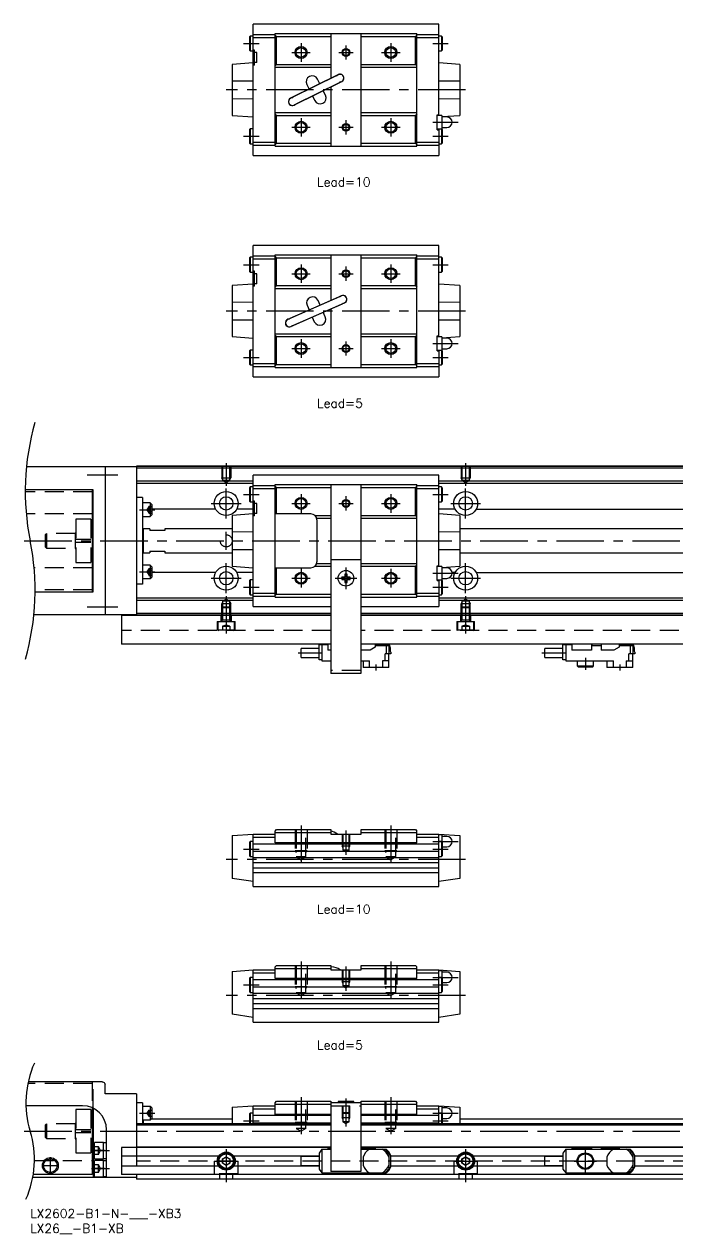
# Model space of a CAD drawing. Extents: x -2 to 443, y -8 to 396.
# Drawn here: x -2 to 216, y -8.3 to 395.8 of the extents above; entities that cross this region are included whole.
import ezdxf

# ---------------------------------------------------------------- set-up
doc = ezdxf.new("R2010")
doc.units = 0
doc.header["$LTSCALE"] = 0.5
doc.linetypes.add('CENTER', pattern=[50.8, 31.75, -6.35, 6.35, -6.35])
doc.linetypes.add('DASHED', pattern=[19.05, 12.7, -6.35])
for name, color, linetype in [('MSM_CENTER', 1, 'CENTER'), ('MSM_CONTINUOUS', 7, 'CONTINUOUS'), ('MSM_DASHED', 4, 'DASHED'), ('MSM_NARROW', 5, 'CONTINUOUS'), ('MSM_PART_NUMBER', 7, 'CONTINUOUS')]:
    doc.layers.add(name, color=color, linetype=linetype)
doc.styles.get("Standard").update_dxf_attribs({"font": 'txt.shx', "height": 1, "bigfont": 'bigfont.shx'})

# ---------------------------------------------------------------- blocks, each defined once
blk = doc.blocks.new('*U2')
at = {"layer": 'MSM_PART_NUMBER'}
blk.add_text('LX2602-B1-N-___-XB3', height=3, dxfattribs=at).set_placement((0, -3))
blk = doc.blocks.new('*U3')
at = {"layer": 'MSM_PART_NUMBER'}
blk.add_text('LX26__-B1-XB', height=3, dxfattribs=at).set_placement((0, -8))

msp = doc.modelspace()

# ---------------------------------------------------------------- linework, layer by layer
at = {"layer": 'MSM_CENTER'}
for p, q in [((71.3, 389.38), (76.5, 389.38)), ((90.5, 389.48), (90.5, 383.28)), ((105.5, 388.75), (105.5, 384.02)), ((120.5, 389.48), (120.5, 383.28)), ((134.5, 389.38), (139.7, 389.38)), ((87.4, 386.38), (93.6, 386.38)), ((103.13, 386.38), (107.86, 386.38)), ((117.4, 386.38), (123.6, 386.38)), ((145.5, 373.88), (65.5, 373.88)), ((90.5, 364.48), (90.5, 358.28)), ((105.5, 363.75), (105.5, 359.02)), ((120.5, 364.48), (120.5, 358.28)), ((87.4, 361.38), (93.6, 361.38)), ((103.13, 361.38), (107.86, 361.38)), ((117.4, 361.38), (123.6, 361.38)), ((134.5, 363.08), (143, 363.08)), ((71.3, 358.38), (76.5, 358.38)), ((134.5, 358.38), (139.7, 358.38)), ((71.3, 315.48), (76.5, 315.48)), ((90.5, 315.58), (90.5, 309.38)), ((120.5, 315.58), (120.5, 309.38)), ((134.5, 315.48), (139.7, 315.48)), ((87.4, 312.48), (93.6, 312.48)), ((103.13, 312.48), (107.86, 312.48)), ((105.5, 314.85), (105.5, 310.12)), ((117.4, 312.48), (123.6, 312.48)), ((145.5, 299.98), (65.5, 299.98)), ((87.4, 287.48), (93.6, 287.48)), ((90.5, 290.58), (90.5, 284.38)), ((103.13, 287.48), (107.86, 287.48)), ((105.5, 289.85), (105.5, 285.12)), ((117.4, 287.48), (123.6, 287.48)), ((120.5, 290.58), (120.5, 284.38)), ((134.5, 289.18), (143, 289.18)), ((71.3, 284.48), (76.5, 284.48)), ((134.5, 284.48), (139.7, 284.48)), ((65.5, 249.23), (65.5, 241.6)), ((145.5, 249.23), (145.5, 241.6)), ((19, 245.23), (29.31, 245.23)), ((65.5, 230.73), (65.5, 240.73)), ((71.3, 238.73), (76.5, 238.73)), ((90.5, 238.83), (90.5, 232.63)), ((120.5, 238.83), (120.5, 232.63)), ((134.5, 238.73), (139.7, 238.73)), ((145.5, 230.73), (145.5, 240.73)), ((60.5, 235.73), (70.5, 235.73)), ((87.4, 235.73), (93.6, 235.73)), ((103.13, 235.73), (107.86, 235.73)), ((105.5, 238.1), (105.5, 233.37)), ((117.4, 235.73), (123.6, 235.73)), ((140.5, 235.73), (150.5, 235.73)), ((36.5, 233.63), (41.6, 233.63)), ((-2, 223.23), (347.5, 223.23)), ((65.5, 220.23), (65.5, 226.23)), ((65.5, 205.73), (65.5, 215.73)), ((105.5, 214.33), (105.5, 207.13)), ((145.5, 205.73), (145.5, 215.73)), ((36.5, 212.84), (41.6, 212.84)), ((60.5, 210.73), (70.5, 210.73)), ((87.4, 210.73), (93.6, 210.73)), ((90.5, 213.83), (90.5, 207.63)), ((101.9, 210.73), (109.1, 210.73)), ((117.4, 210.73), (123.6, 210.73)), ((120.5, 213.83), (120.5, 207.63)), ((134.5, 212.43), (143, 212.43)), ((140.5, 210.73), (150.5, 210.73)), ((71.3, 207.73), (76.5, 207.73)), ((134.5, 207.73), (139.7, 207.73)), ((65.5, 204.74), (65.5, 192.23)), ((145.5, 204.74), (145.5, 192.23)), ((19, 201.23), (29.31, 201.23)), ((89.5, 185.78), (97.5, 185.78)), ((115.5, 181.93), (115.5, 179.93)), ((171, 185.78), (179, 185.78)), ((185.5, 184.13), (185.5, 180.13)), ((197, 181.93), (197, 179.93)), ((90.5, 128.1), (90.5, 115.71)), ((105.5, 126.45), (105.5, 118.29)), ((120.5, 128.1), (120.5, 115.71)), ((134.5, 122.75), (143, 122.75)), ((71.3, 120.25), (76.5, 120.25)), ((134.5, 120.25), (139.7, 120.25)), ((145.5, 116.75), (65.5, 116.75)), ((90.5, 82.72), (90.5, 70.34)), ((105.5, 81.07), (105.5, 72.91)), ((120.5, 82.72), (120.5, 70.34)), ((134.5, 77.37), (143, 77.37)), ((71.3, 74.87), (76.5, 74.87)), ((134.5, 74.87), (139.7, 74.87)), ((145.5, 71.37), (65.5, 71.37)), ((90.5, 37.35), (90.5, 24.96)), ((105.5, 36.9), (105.5, 27.54)), ((120.5, 37.35), (120.5, 24.96)), ((36.5, 32), (41.6, 32)), ((71.3, 29.5), (76.5, 29.5)), ((134.5, 32), (143, 32)), ((134.5, 29.5), (139.7, 29.5)), ((-2, 26), (347.5, 26)), ((6.75, 11.72), (6.75, 17.28)), ((20.5, 19.5), (26.5, 19.5)), ((65.5, 20), (65.5, 9)), ((145.5, 20), (145.5, 9)), ((185.5, 12.25), (185.5, 19.75)), ((3.97, 14.5), (9.53, 14.5)), ((20.5, 13.5), (26.5, 13.5)), ((61.5, 16), (69.5, 16)), ((141.5, 16), (149.5, 16)), ((181.75, 16), (189.25, 16))]:
    msp.add_line(p, q, dxfattribs=at)
at = {"layer": 'MSM_CONTINUOUS'}
for p, q in [((136.5, 395.83), (74.5, 395.83)), ((74.5, 351.93), (74.5, 395.83)), ((74.5, 392.38), (81.8, 392.38)), ((81.8, 355.08), (81.8, 392.68)), ((81.8, 392.68), (129.2, 392.68)), ((82.3, 391.68), (81.8, 392.18)), ((100.4, 392.68), (100.4, 377.73)), ((110.6, 355.08), (110.6, 392.68)), ((129.2, 392.18), (128.7, 391.68)), ((129.2, 355.08), (129.2, 392.68)), ((129.2, 392.38), (136.5, 392.38)), ((136.5, 365.33), (136.5, 395.83)), ((73.55, 391.88), (73.3, 391.63)), ((73.3, 391.63), (73.3, 387.13)), ((74.5, 391.88), (73.55, 391.88)), ((73.55, 391.88), (73.55, 386.88)), ((74.5, 391.38), (81.8, 391.38)), ((82.3, 382.38), (82.3, 391.68)), ((82.3, 391.68), (100.4, 391.68)), ((110.6, 391.68), (128.7, 391.68)), ((128.7, 382.38), (128.7, 391.68)), ((129.2, 391.38), (136.5, 391.38)), ((137.45, 391.88), (136.5, 391.88)), ((137.45, 391.88), (137.45, 386.88)), ((137.7, 391.63), (137.45, 391.88)), ((137.7, 391.63), (137.7, 387.13)), ((73.3, 387.13), (73.55, 386.88)), ((73.55, 386.88), (74.5, 386.88)), ((75, 387.18), (74.5, 387.18)), ((75, 382.18), (75, 387.18)), ((75.7, 386.38), (75, 386.38)), ((75.7, 382.98), (75.7, 386.38)), ((136.5, 386.88), (137.45, 386.88)), ((137.45, 386.88), (137.7, 387.13)), ((74.5, 382.88), (67.5, 382.38)), ((67.5, 382.38), (67.5, 365.38)), ((75, 382.18), (74.5, 382.18)), ((75.7, 382.98), (75, 382.98)), ((81.8, 381.88), (82.3, 382.38)), ((81.8, 381.48), (100.4, 381.48)), ((82.3, 382.38), (100.4, 382.38)), ((110.6, 382.38), (128.7, 382.38)), ((110.6, 381.48), (129.2, 381.48)), ((128.7, 382.38), (129.2, 381.88)), ((143.5, 382.38), (136.5, 382.88)), ((143.5, 382.38), (143.5, 365.38)), ((74.5, 376.84), (67.5, 376.76)), ((102.97, 379), (86.97, 371.1)), ((102.26, 378.59), (87.73, 371.42)), ((88.13, 368.77), (104.13, 376.67)), ((88.84, 369.18), (103.37, 376.35)), ((96.77, 375.93), (96.02, 377.46)), ((102.26, 378.59), (102.6, 378.72)), ((103, 378.95), (102.69, 378.8)), ((103.68, 376.54), (103.37, 376.35)), ((103.78, 376.55), (104.1, 376.71)), ((143.5, 376.76), (136.5, 376.84)), ((92.43, 375.69), (93.18, 374.16)), ((94.33, 371.83), (95.08, 370.31)), ((98.67, 372.08), (97.92, 373.6)), ((100.4, 374.83), (100.4, 355.08)), ((67.5, 371.01), (74.5, 370.93)), ((87.32, 371.21), (87, 371.05)), ((87.42, 371.23), (87.73, 371.42)), ((88.1, 368.81), (88.41, 368.97)), ((88.5, 369.05), (88.84, 369.18)), ((136.5, 370.93), (143.5, 371.01)), ((67.5, 365.38), (74.5, 364.88)), ((81.8, 366.28), (100.4, 366.28)), ((82.3, 365.38), (81.8, 365.88)), ((82.3, 365.38), (100.4, 365.38)), ((82.3, 356.08), (82.3, 365.38)), ((110.6, 366.28), (129.2, 366.28)), ((110.6, 365.38), (128.7, 365.38)), ((129.2, 365.88), (128.7, 365.38)), ((128.7, 356.08), (128.7, 365.38)), ((136, 365.58), (136.5, 365.58)), ((136, 360.58), (136, 365.58)), ((137.5, 365.33), (136, 365.33)), ((137.5, 364.95), (143.5, 365.38)), ((137.5, 365.33), (137.5, 360.83)), ((139.25, 364.83), (137.5, 364.83)), ((73.55, 360.88), (73.3, 360.63)), ((73.3, 360.63), (73.3, 356.13)), ((73.55, 360.88), (73.55, 355.88)), ((74.5, 360.88), (73.55, 360.88)), ((136, 360.83), (137.5, 360.83)), ((136, 360.58), (136.5, 360.58)), ((136.5, 360.83), (136.5, 351.93)), ((137.45, 360.83), (137.45, 355.88)), ((137.5, 361.33), (139.25, 361.33)), ((137.7, 360.63), (137.5, 360.83)), ((137.7, 360.63), (137.7, 356.13)), ((73.3, 356.13), (73.55, 355.88)), ((73.55, 355.88), (74.5, 355.88)), ((74.5, 356.38), (81.8, 356.38)), ((81.8, 355.58), (82.3, 356.08)), ((82.3, 356.08), (100.4, 356.08)), ((110.6, 356.08), (128.7, 356.08)), ((128.7, 356.08), (129.2, 355.58)), ((129.2, 356.38), (136.5, 356.38)), ((136.5, 355.88), (137.45, 355.88)), ((137.45, 355.88), (137.7, 356.13)), ((74.5, 355.38), (81.8, 355.38)), ((74.5, 351.93), (136.5, 351.93)), ((81.8, 355.08), (129.2, 355.08)), ((129.2, 355.38), (136.5, 355.38)), ((136.5, 321.93), (74.5, 321.93)), ((74.5, 278.03), (74.5, 321.93)), ((136.5, 291.43), (136.5, 321.93)), ((73.55, 317.98), (73.3, 317.73)), ((73.3, 317.73), (73.3, 313.23)), ((74.5, 317.98), (73.55, 317.98)), ((73.55, 317.98), (73.55, 312.98)), ((74.5, 318.48), (81.8, 318.48)), ((74.5, 317.48), (81.8, 317.48)), ((81.8, 281.18), (81.8, 318.78)), ((81.8, 318.78), (129.2, 318.78)), ((82.3, 317.78), (81.8, 318.28)), ((82.3, 308.48), (82.3, 317.78)), ((82.3, 317.78), (100.4, 317.78)), ((100.4, 318.78), (100.4, 303.53)), ((110.6, 281.18), (110.6, 318.78)), ((110.6, 317.78), (128.7, 317.78)), ((129.2, 318.28), (128.7, 317.78)), ((128.7, 308.48), (128.7, 317.78)), ((129.2, 281.18), (129.2, 318.78)), ((129.2, 318.48), (136.5, 318.48)), ((129.2, 317.48), (136.5, 317.48)), ((137.45, 317.98), (136.5, 317.98)), ((137.45, 317.98), (137.45, 312.98)), ((137.7, 317.73), (137.45, 317.98)), ((137.7, 317.73), (137.7, 313.23)), ((73.3, 313.23), (73.55, 312.98)), ((73.55, 312.98), (74.5, 312.98)), ((75, 313.28), (74.5, 313.28)), ((75, 308.28), (75, 313.28)), ((75.7, 312.48), (75, 312.48)), ((75.7, 309.08), (75.7, 312.48)), ((136.5, 312.98), (137.45, 312.98)), ((137.45, 312.98), (137.7, 313.23)), ((74.5, 308.98), (67.5, 308.48)), ((67.5, 308.48), (67.5, 291.48)), ((75, 308.28), (74.5, 308.28)), ((75.7, 309.08), (75, 309.08)), ((81.8, 307.98), (82.3, 308.48)), ((81.8, 307.58), (100.4, 307.58)), ((82.3, 308.48), (100.4, 308.48)), ((110.6, 308.48), (128.7, 308.48)), ((110.6, 307.58), (129.2, 307.58)), ((128.7, 308.48), (129.2, 307.98)), ((143.5, 308.48), (136.5, 308.98)), ((143.5, 308.48), (143.5, 291.48)), ((104.03, 305.12), (86.03, 297.22)), ((103.3, 304.75), (86.79, 297.51)), ((96.86, 301.98), (96.18, 303.53)), ((104.05, 305.08), (103.72, 304.93)), ((74.5, 302.94), (67.5, 302.86)), ((87.07, 294.84), (105.07, 302.74)), ((87.8, 295.22), (104.31, 302.46)), ((92.51, 301.93), (93.2, 300.37)), ((98.59, 298.04), (97.9, 299.6)), ((100.4, 300.69), (100.4, 281.18)), ((104.72, 302.64), (105.05, 302.79)), ((143.5, 302.86), (136.5, 302.94)), ((67.5, 297.11), (74.5, 297.03)), ((86.37, 297.32), (86.05, 297.18)), ((87.05, 294.89), (87.38, 295.03)), ((94.24, 297.99), (94.92, 296.43)), ((136.5, 297.03), (143.5, 297.11)), ((67.5, 291.48), (74.5, 290.98)), ((81.8, 292.38), (100.4, 292.38)), ((82.3, 291.48), (81.8, 291.98)), ((82.3, 291.48), (100.4, 291.48)), ((82.3, 282.18), (82.3, 291.48)), ((110.6, 292.38), (129.2, 292.38)), ((110.6, 291.48), (128.7, 291.48)), ((129.2, 291.98), (128.7, 291.48)), ((128.7, 282.18), (128.7, 291.48)), ((136, 291.68), (136.5, 291.68)), ((136, 286.68), (136, 291.68)), ((137.5, 291.43), (136, 291.43)), ((137.5, 291.05), (143.5, 291.48)), ((137.5, 291.43), (137.5, 286.93)), ((73.55, 286.98), (73.3, 286.73)), ((73.55, 286.98), (73.55, 281.98)), ((74.5, 286.98), (73.55, 286.98)), ((136, 286.93), (137.5, 286.93)), ((136.5, 286.93), (136.5, 278.03)), ((137.45, 286.93), (137.45, 281.98)), ((139.25, 290.93), (137.5, 290.93)), ((137.5, 287.43), (139.25, 287.43)), ((137.7, 286.73), (137.5, 286.93)), ((73.3, 286.73), (73.3, 282.23)), ((136, 286.68), (136.5, 286.68)), ((137.7, 286.73), (137.7, 282.23)), ((73.3, 282.23), (73.55, 281.98)), ((73.55, 281.98), (74.5, 281.98)), ((74.5, 282.48), (81.8, 282.48)), ((74.5, 281.48), (81.8, 281.48)), ((81.8, 281.68), (82.3, 282.18)), ((81.8, 281.18), (129.2, 281.18)), ((82.3, 282.18), (100.4, 282.18)), ((110.6, 282.18), (128.7, 282.18)), ((128.7, 282.18), (129.2, 281.68)), ((129.2, 282.48), (136.5, 282.48)), ((129.2, 281.48), (136.5, 281.48)), ((136.5, 281.98), (137.45, 281.98)), ((137.45, 281.98), (137.7, 282.23)), ((74.5, 278.03), (136.5, 278.03)), ((35.5, 247.93), (-1.24, 247.93)), ((25, 247.93), (25, 198.53)), ((335.5, 248.23), (35.5, 248.23)), ((35.5, 248.23), (35.5, 198.23)), ((335.5, 248.03), (35.5, 248.03)), ((335.5, 247.53), (35.5, 247.53)), ((74.5, 243.13), (35.5, 243.13)), ((136.5, 245.18), (74.5, 245.18)), ((74.5, 201.28), (74.5, 245.18)), ((136.5, 214.68), (136.5, 245.18)), ((335.5, 243.13), (136.5, 243.13)), ((21, 240.23), (-1.64, 240.23)), ((20.75, 240.23), (20.75, 206.23)), ((20.75, 239.63), (21, 239.63)), ((21, 206.23), (21, 240.23)), ((74.5, 242.43), (35.5, 242.43)), ((73.55, 241.23), (73.3, 240.98)), ((73.3, 240.98), (73.3, 236.48)), ((74.5, 241.23), (73.55, 241.23)), ((73.55, 241.23), (73.55, 236.23)), ((74.5, 241.73), (81.8, 241.73)), ((74.5, 240.73), (81.8, 240.73)), ((81.8, 242.03), (129.2, 242.03)), ((81.8, 204.43), (81.8, 242.03)), ((82.3, 241.03), (81.8, 241.53)), ((82.3, 241.03), (100.4, 241.03)), ((82.3, 232.23), (82.3, 241.03)), ((100.4, 242.03), (100.4, 204.43)), ((110.6, 204.43), (110.6, 242.03)), ((110.6, 241.03), (128.7, 241.03)), ((129.2, 241.53), (128.7, 241.03)), ((128.7, 231.73), (128.7, 241.03)), ((129.2, 204.43), (129.2, 242.03)), ((129.2, 241.73), (136.5, 241.73)), ((129.2, 240.73), (136.5, 240.73)), ((335.5, 242.43), (136.5, 242.43)), ((137.45, 241.23), (136.5, 241.23)), ((137.45, 241.23), (137.45, 236.23)), ((137.7, 240.98), (137.45, 241.23)), ((137.7, 240.98), (137.7, 236.48)), ((37.5, 237.73), (35.5, 237.73)), ((37.5, 237.73), (37.5, 208.73)), ((40.1, 235.88), (37.5, 235.88)), ((40.1, 235.88), (40.1, 231.38)), ((40.6, 235.38), (40.1, 235.88)), ((40.6, 235.38), (40.6, 231.88)), ((73.3, 236.48), (73.55, 236.23)), ((73.55, 236.23), (74.5, 236.23)), ((75, 236.53), (74.5, 236.53)), ((75, 231.53), (75, 236.53)), ((75.7, 235.73), (75, 235.73)), ((75.7, 232.33), (75.7, 235.73)), ((136.5, 236.23), (137.45, 236.23)), ((137.45, 236.23), (137.7, 236.48)), ((21, 232.23), (20.75, 232.23)), ((37.5, 231.38), (40.1, 231.38)), ((40.1, 231.38), (40.6, 231.88)), ((62.01, 233.77), (40.6, 233.77)), ((74.5, 232.23), (67.5, 231.73)), ((67.5, 231.73), (67.5, 214.73)), ((74.5, 233.77), (68.99, 233.77)), ((75, 231.53), (74.5, 231.53)), ((75.7, 232.33), (75, 232.33)), ((93.8, 232.23), (81.8, 232.23)), ((95.12, 231.73), (100.4, 231.73)), ((95.71, 230.83), (100.4, 230.83)), ((110.6, 231.73), (128.7, 231.73)), ((110.6, 230.83), (129.2, 230.83)), ((128.7, 231.73), (129.2, 231.23)), ((142.01, 233.77), (136.5, 233.77)), ((143.5, 231.73), (136.5, 232.23)), ((143.5, 231.73), (143.5, 214.73)), ((148.99, 233.77), (222.01, 233.77)), ((21, 227.48), (20.75, 227.48)), ((37.7, 227.48), (37.5, 227.48)), ((37.7, 227.48), (37.7, 218.98)), ((40, 227.23), (37.7, 227.23)), ((40, 227.23), (40, 226.73)), ((45, 226.73), (40, 226.73)), ((45, 227.23), (45, 226.73)), ((67.5, 227.23), (45, 227.23)), ((95.8, 230.23), (95.8, 216.23)), ((335.5, 227.23), (143.5, 227.23)), ((74.5, 226.19), (67.5, 226.11)), ((143.5, 226.11), (136.5, 226.19)), ((20.75, 218.98), (21, 218.98)), ((37.5, 218.98), (37.7, 218.98)), ((37.7, 219.23), (40, 219.23)), ((40, 219.73), (45, 219.73)), ((40, 219.73), (40, 219.23)), ((45, 219.73), (45, 219.23)), ((45, 219.23), (67.5, 219.23)), ((67.5, 220.36), (74.5, 220.28)), ((136.5, 220.28), (143.5, 220.36)), ((143.5, 219.23), (335.5, 219.23)), ((21, 214.23), (20.75, 214.23)), ((40.1, 215.09), (37.5, 215.09)), ((40.1, 215.09), (40.1, 210.59)), ((40.6, 214.59), (40.1, 215.09)), ((40.6, 214.59), (40.6, 211.09)), ((67.5, 214.73), (74.5, 214.23)), ((81.8, 214.23), (93.8, 214.23)), ((82.3, 205.43), (82.3, 214.23)), ((95.12, 214.73), (100.4, 214.73)), ((95.71, 215.63), (100.4, 215.63)), ((100.5, 216.93), (100.5, 178.93)), ((110.5, 216.93), (100.5, 216.93)), ((110.5, 216.93), (110.5, 178.93)), ((110.6, 215.63), (129.2, 215.63)), ((110.6, 214.73), (128.7, 214.73)), ((129.2, 215.23), (128.7, 214.73)), ((128.7, 205.43), (128.7, 214.73)), ((136, 214.93), (136.5, 214.93)), ((136, 209.93), (136, 214.93)), ((137.5, 214.68), (136, 214.68)), ((137.5, 214.3), (143.5, 214.73)), ((137.5, 214.68), (137.5, 210.18)), ((139.25, 214.18), (137.5, 214.18)), ((37.5, 210.59), (40.1, 210.59)), ((40.1, 210.59), (40.6, 211.09)), ((62.01, 212.69), (40.6, 212.69)), ((74.5, 212.69), (68.99, 212.69)), ((73.55, 210.23), (73.3, 209.98)), ((73.55, 210.23), (73.55, 205.23)), ((74.5, 210.23), (73.55, 210.23)), ((105.13, 211.1), (104.1, 211.1)), ((104.1, 210.36), (105.13, 210.36)), ((105.13, 212.14), (105.13, 211.1)), ((105.13, 210.36), (105.13, 209.33)), ((105.87, 211.1), (105.87, 212.14)), ((106.9, 211.1), (105.87, 211.1)), ((105.87, 210.36), (106.9, 210.36)), ((105.87, 209.33), (105.87, 210.36)), ((136, 210.18), (137.5, 210.18)), ((136.5, 210.18), (136.5, 201.28)), ((137.45, 210.18), (137.45, 205.23)), ((137.5, 210.68), (139.25, 210.68)), ((137.7, 209.98), (137.5, 210.18)), ((142.01, 212.69), (140.98, 212.69)), ((148.99, 212.69), (222.01, 212.69)), ((1.64, 206.23), (21, 206.23)), ((20.75, 206.83), (21, 206.83)), ((37.5, 208.73), (35.5, 208.73)), ((73.3, 209.98), (73.3, 205.48)), ((136, 209.93), (136.5, 209.93)), ((137.7, 209.98), (137.7, 205.48)), ((74.5, 204.03), (35.5, 204.03)), ((74.5, 203.33), (35.5, 203.33)), ((73.3, 205.48), (73.55, 205.23)), ((73.55, 205.23), (74.5, 205.23)), ((74.5, 205.73), (81.8, 205.73)), ((74.5, 204.73), (81.8, 204.73)), ((81.8, 204.93), (82.3, 205.43)), ((81.8, 204.43), (100.5, 204.43)), ((82.3, 205.43), (100.4, 205.43)), ((110.5, 204.43), (129.2, 204.43)), ((110.6, 205.43), (128.7, 205.43)), ((128.7, 205.43), (129.2, 204.93)), ((129.2, 205.73), (136.5, 205.73)), ((129.2, 204.73), (136.5, 204.73)), ((136.5, 205.23), (137.45, 205.23)), ((335.5, 204.03), (136.5, 204.03)), ((335.5, 203.33), (136.5, 203.33)), ((137.45, 205.23), (137.7, 205.48)), ((35.5, 198.53), (1.24, 198.53)), ((30.5, 198.23), (30.5, 188.73)), ((100.5, 198.23), (30.5, 198.23)), ((100.5, 198.93), (35.5, 198.93)), ((100.5, 198.43), (35.5, 198.43)), ((74.5, 201.28), (100.5, 201.28)), ((110.5, 201.28), (136.5, 201.28)), ((335.5, 198.93), (110.5, 198.93)), ((335.5, 198.43), (110.5, 198.43)), ((340.5, 198.23), (110.5, 198.23)), ((100.5, 188.73), (30.5, 188.73)), ((90.5, 184.28), (90.5, 187.28)), ((96.5, 187.28), (90.5, 187.28)), ((99.5, 188.43), (96.5, 188.43)), ((96.5, 183.43), (96.5, 188.43)), ((97.5, 188.43), (97.5, 183.13)), ((99.5, 188.73), (99.5, 186.73)), ((100.5, 186.73), (99.5, 186.73)), ((340.5, 188.73), (110.5, 188.73)), ((113.54, 186.73), (110.5, 186.73)), ((115.3, 187.75), (113.54, 186.73)), ((115.3, 188.73), (115.3, 187.75)), ((120.04, 188.43), (115.3, 188.43)), ((119.87, 188.13), (115.3, 188.13)), ((118.94, 188.13), (118.94, 185.48)), ((119.8, 188.13), (119.8, 185.48)), ((119.87, 188.13), (119.87, 188.43)), ((120.36, 187.34), (120.04, 188.43)), ((120.36, 186.23), (120.36, 187.34)), ((120.5, 186.08), (120.36, 186.23)), ((120.5, 186.08), (120.5, 185.48)), ((172, 184.28), (172, 187.28)), ((178, 187.28), (172, 187.28)), ((181, 188.43), (178, 188.43)), ((178, 183.43), (178, 188.43)), ((179, 188.43), (179, 183.13)), ((181, 188.73), (181, 186.73)), ((187.5, 186.73), (181, 186.73)), ((187.5, 188.73), (187.5, 186.73)), ((187.75, 188.43), (187.5, 188.43)), ((187.75, 188.13), (187.75, 188.43)), ((190.8, 188.13), (187.75, 188.13)), ((190.8, 188.73), (190.8, 186.73)), ((195.04, 186.73), (190.8, 186.73)), ((196.8, 187.75), (195.04, 186.73)), ((196.8, 188.73), (196.8, 187.75)), ((201.54, 188.43), (196.8, 188.43)), ((201.37, 188.13), (196.8, 188.13)), ((200.44, 188.13), (200.44, 185.48)), ((201.3, 188.13), (201.3, 185.48)), ((201.37, 188.13), (201.37, 188.43)), ((201.86, 187.34), (201.54, 188.43)), ((201.86, 186.23), (201.86, 187.34)), ((202, 186.08), (201.86, 186.23)), ((202, 186.08), (202, 185.48)), ((90.5, 184.28), (96.5, 184.28)), ((97.5, 183.43), (96.5, 183.43)), ((97.5, 183.13), (100.5, 183.13)), ((110.5, 183.13), (113.34, 183.13)), ((111.2, 183.13), (111.2, 180.93)), ((113.34, 180.93), (113.34, 183.13)), ((119.8, 183.13), (117.66, 183.13)), ((117.66, 183.13), (117.66, 180.93)), ((120.5, 185.48), (118.57, 185.48)), ((118.57, 183.13), (118.57, 185.48)), ((119.8, 180.93), (119.8, 185.48)), ((172, 184.28), (178, 184.28)), ((179, 183.43), (178, 183.43)), ((179, 183.13), (194.84, 183.13)), ((182.75, 183.13), (182.75, 181.43)), ((188.25, 181.43), (188.25, 183.13)), ((192.7, 183.13), (192.7, 180.93)), ((194.84, 180.93), (194.84, 183.13)), ((199.16, 183.13), (201.3, 183.13)), ((199.16, 183.13), (199.16, 180.93)), ((202, 185.48), (200.07, 185.48)), ((200.07, 183.13), (200.07, 185.48)), ((201.3, 180.93), (201.3, 185.48)), ((110.5, 178.93), (100.5, 178.93)), ((119.8, 180.93), (111.2, 180.93)), ((182.75, 181.43), (183.05, 181.13)), ((182.75, 181.43), (188.25, 181.43)), ((183.05, 181.13), (187.95, 181.13)), ((187.95, 181.13), (188.25, 181.43)), ((201.3, 180.93), (192.7, 180.93)), ((81.8, 126.25), (82.3, 126.75)), ((81.8, 122.33), (81.8, 126.25)), ((81.8, 125.75), (100.4, 125.75)), ((82.3, 126.75), (100.4, 126.75)), ((100.4, 126.75), (100.4, 125.25)), ((110.6, 125.25), (110.6, 126.75)), ((110.6, 126.75), (128.7, 126.75)), ((110.6, 125.75), (129.2, 125.75)), ((128.7, 126.75), (129.2, 126.25)), ((129.2, 122.33), (129.2, 126.25)), ((67.5, 124.75), (74.5, 125.25)), ((67.5, 124.75), (67.5, 110.43)), ((73.55, 122.75), (73.3, 122.5)), ((73.3, 122.5), (73.3, 118)), ((74.5, 122.75), (73.55, 122.75)), ((73.55, 122.75), (73.55, 117.75)), ((74.5, 125.25), (81.8, 125.25)), ((74.5, 107.75), (74.5, 125.25)), ((74.5, 124.25), (81.8, 124.25)), ((74.5, 122.05), (136.5, 122.05)), ((129.2, 122.33), (81.8, 122.33)), ((100.4, 125.25), (110.6, 125.25)), ((129.2, 125.25), (136.5, 125.25)), ((129.2, 124.25), (136.5, 124.25)), ((136.5, 125.25), (143.5, 124.75)), ((136.5, 107.75), (136.5, 125.25)), ((137.5, 125), (136.5, 125)), ((137.45, 122.75), (136.5, 122.75)), ((137.7, 122.5), (137.45, 122.75)), ((137.45, 122.75), (137.45, 117.75)), ((137.5, 125), (137.5, 122.7)), ((139.25, 124.5), (137.5, 124.5)), ((137.7, 122.5), (137.7, 118)), ((143.5, 124.75), (143.5, 110.43)), ((73.3, 118), (73.55, 117.75)), ((73.55, 117.75), (74.5, 117.75)), ((74.5, 119.55), (136.5, 119.55)), ((74.5, 117.47), (136.5, 117.47)), ((136.5, 117.75), (137.45, 117.75)), ((137.45, 117.75), (137.7, 118)), ((137.7, 121), (139.25, 121)), ((74.5, 115.75), (136.5, 115.75)), ((74.5, 114.02), (136.5, 114.02)), ((74.5, 109.37), (67.5, 110.43)), ((74.5, 112.41), (136.5, 112.41)), ((143.5, 110.43), (136.5, 109.37)), ((74.5, 107.75), (136.5, 107.75)), ((81.8, 80.87), (82.3, 81.37)), ((81.8, 76.96), (81.8, 80.87)), ((82.3, 81.37), (100.4, 81.37)), ((100.4, 81.37), (100.4, 79.87)), ((100.66, 80.87), (100.4, 80.87)), ((110.6, 79.87), (110.6, 81.37)), ((110.6, 81.37), (128.7, 81.37)), ((128.7, 81.37), (129.2, 80.87)), ((129.2, 76.96), (129.2, 80.87)), ((67.5, 79.37), (74.5, 79.87)), ((67.5, 79.37), (67.5, 65.05)), ((73.55, 77.37), (73.3, 77.12)), ((73.3, 77.12), (73.3, 72.62)), ((74.5, 77.37), (73.55, 77.37)), ((73.55, 77.37), (73.55, 72.37)), ((74.5, 79.87), (81.8, 79.87)), ((74.5, 62.37), (74.5, 79.87)), ((74.5, 78.87), (81.8, 78.87)), ((81.8, 80.37), (100.4, 80.37)), ((129.2, 76.96), (81.8, 76.96)), ((100.4, 79.87), (110.6, 79.87)), ((110.6, 80.37), (129.2, 80.37)), ((129.2, 79.87), (136.5, 79.87)), ((129.2, 78.87), (136.5, 78.87)), ((136.5, 79.87), (143.5, 79.37)), ((136.5, 62.37), (136.5, 79.87)), ((137.5, 79.62), (136.5, 79.62)), ((137.45, 77.37), (136.5, 77.37)), ((137.7, 77.12), (137.45, 77.37)), ((137.45, 77.37), (137.45, 72.37)), ((137.5, 79.62), (137.5, 77.32)), ((139.25, 79.12), (137.5, 79.12)), ((137.7, 77.12), (137.7, 72.62)), ((143.5, 79.37), (143.5, 65.05)), ((74.5, 76.67), (136.5, 76.67)), ((74.5, 74.17), (136.5, 74.17)), ((137.7, 75.62), (139.25, 75.62)), ((73.3, 72.62), (73.55, 72.37)), ((73.55, 72.37), (74.5, 72.37)), ((74.5, 72.1), (136.5, 72.1)), ((74.5, 70.37), (136.5, 70.37)), ((136.5, 72.37), (137.45, 72.37)), ((137.45, 72.37), (137.7, 72.62)), ((74.5, 63.99), (67.5, 65.05)), ((74.5, 68.65), (136.5, 68.65)), ((74.5, 67.04), (136.5, 67.04)), ((143.5, 65.05), (136.5, 63.99)), ((74.5, 62.37), (136.5, 62.37)), ((24, 42.5), (-0.65, 42.5)), ((24, 42.5), (24.01, 42.5)), ((24.01, 42.5), (24.21, 42.48)), ((24.21, 42.48), (24.45, 42.39)), ((24.45, 42.39), (24.67, 42.24)), ((24.67, 42.24), (24.81, 42.09)), ((24.81, 42.09), (24.92, 41.9)), ((24.92, 41.9), (24.98, 41.72)), ((24.98, 41.72), (25, 41.5)), ((25, 38.5), (25, 41.5)), ((35.5, 38.5), (25, 38.5)), ((35.5, 38.5), (35.5, 20.5)), ((17.5, 34.5), (-1.41, 34.5)), ((20.75, 33.81), (20.75, 11.5)), ((21, 33.69), (21, 16.2)), ((37.5, 35.5), (35.5, 35.5)), ((37.5, 35.5), (37.5, 28.5)), ((40.1, 34.25), (37.5, 34.25)), ((40.6, 33.75), (40.1, 34.25)), ((40.1, 34.25), (40.1, 29.75)), ((40.6, 33.75), (40.6, 30.25)), ((67.5, 34), (74.5, 34.5)), ((67.5, 34), (67.5, 28.5)), ((74.5, 28.5), (74.5, 34.5)), ((74.5, 34.5), (81.8, 34.5)), ((74.5, 33.5), (81.8, 33.5)), ((81.8, 35.5), (82.3, 36)), ((81.8, 31.59), (81.8, 35.5)), ((81.8, 35), (100.4, 35)), ((82.3, 36), (100.4, 36)), ((100.4, 36), (100.4, 34.5)), ((100.4, 34.5), (100.5, 34.5)), ((110.5, 35.5), (100.5, 35.5)), ((100.5, 35.5), (100.5, 12.5)), ((102.9, 35.9), (102.9, 35.5)), ((108.1, 35.9), (102.9, 35.9)), ((108.1, 35.5), (108.1, 35.9)), ((110.5, 35.5), (110.5, 12.5)), ((110.5, 34.5), (110.6, 34.5)), ((110.6, 34.5), (110.6, 36)), ((110.6, 36), (128.7, 36)), ((110.6, 35), (129.2, 35)), ((128.7, 36), (129.2, 35.5)), ((129.2, 31.59), (129.2, 35.5)), ((129.2, 34.5), (136.5, 34.5)), ((129.2, 33.5), (136.5, 33.5)), ((136.5, 34.5), (143.5, 34)), ((136.5, 28.5), (136.5, 34.5)), ((137.5, 34.25), (136.5, 34.25)), ((137.5, 34.25), (137.5, 31.95)), ((139.25, 33.75), (137.5, 33.75)), ((143.5, 34), (143.5, 28.5)), ((21, 30.25), (20.75, 30.25)), ((100.5, 28.5), (35.5, 28.5)), ((37.5, 29.75), (40.1, 29.75)), ((37.7, 29.75), (37.7, 28.5)), ((40.1, 29.75), (40.6, 30.25)), ((67.5, 30), (40.35, 30)), ((73.55, 32), (73.3, 31.75)), ((73.3, 31.75), (73.3, 28.5)), ((74.5, 32), (73.55, 32)), ((73.55, 32), (73.55, 28.5)), ((74.5, 31.3), (100.5, 31.3)), ((74.5, 28.8), (100.5, 28.8)), ((100.5, 31.59), (81.8, 31.59)), ((129.2, 31.59), (110.5, 31.59)), ((110.5, 31.3), (136.5, 31.3)), ((110.5, 28.8), (136.5, 28.8)), ((335.5, 28.5), (110.5, 28.5)), ((137.45, 32), (136.5, 32)), ((137.7, 31.75), (137.45, 32)), ((137.45, 32), (137.45, 28.5)), ((137.7, 31.75), (137.7, 28.5)), ((137.7, 30.25), (139.25, 30.25)), ((335.5, 30), (143.5, 30)), ((25.5, 10.5), (25.5, 26.5)), ((100.5, 28), (35.5, 28)), ((335.5, 28), (110.5, 28)), ((20.75, 21.75), (21, 21.75)), ((21.5, 16.75), (21.5, 22.25)), ((24.5, 22.25), (21.5, 22.25)), ((24.5, 16.75), (24.5, 22.25)), ((25.5, 22.1), (24.5, 22.1)), ((30.5, 20.5), (30.5, 11.5)), ((100.5, 20.5), (30.5, 20.5)), ((100.5, 20.7), (35.5, 20.7)), ((99.5, 20.5), (99.5, 19.95)), ((335.5, 20.7), (110.5, 20.7)), ((340.5, 20.5), (110.5, 20.5)), ((113.54, 20.1), (113.54, 20.5)), ((115.3, 20.5), (115.3, 19.95)), ((181, 20.5), (181, 19.95)), ((187.5, 20.5), (187.5, 19.95)), ((190.8, 20.5), (190.8, 19.95)), ((195.04, 20.1), (195.04, 20.5)), ((196.8, 20.5), (196.8, 19.95)), ((20.75, 16.2), (21, 16.2)), ((21.5, 16.75), (24.5, 16.75)), ((21.5, 10.75), (21.5, 16.25)), ((24.5, 16.25), (21.5, 16.25)), ((24.5, 16.9), (25.5, 16.9)), ((24.5, 10.75), (24.5, 16.25)), ((63.03, 17.7), (30.5, 17.7)), ((64.25, 16.72), (65.5, 17.44)), ((64.25, 15.28), (64.25, 16.72)), ((65.5, 17.44), (66.75, 16.72)), ((66.75, 16.72), (66.75, 15.28)), ((96.5, 17.7), (67.97, 17.7)), ((90.5, 14.5), (90.5, 17.5)), ((96.5, 17.5), (90.5, 17.5)), ((97.5, 19.95), (96.5, 18.69)), ((96.5, 18.69), (96.5, 13.3)), ((97.5, 19.95), (100.5, 19.95)), ((97.5, 19.95), (97.5, 12.05)), ((100.5, 20.1), (99.5, 20.1)), ((115.3, 20.1), (110.5, 20.1)), ((110.5, 19.95), (118.94, 19.95)), ((111.2, 17.33), (111.2, 14.67)), ((119.8, 18.55), (118.57, 19.95)), ((119.8, 18.55), (119.8, 13.45)), ((120.5, 14.24), (120.5, 17.76)), ((143.03, 17.7), (120.5, 17.7)), ((144.25, 16.72), (145.5, 17.44)), ((144.25, 15.28), (144.25, 16.72)), ((145.5, 17.44), (146.75, 16.72)), ((146.75, 16.72), (146.75, 15.28)), ((178, 17.7), (147.97, 17.7)), ((172, 14.5), (172, 17.5)), ((178, 17.5), (172, 17.5)), ((179, 19.95), (178, 18.69)), ((178, 18.69), (178, 13.3)), ((179, 19.95), (200.44, 19.95)), ((179, 19.95), (179, 12.05)), ((187.5, 20.1), (181, 20.1)), ((196.8, 20.1), (190.8, 20.1)), ((192.7, 17.33), (192.7, 14.67)), ((201.3, 18.55), (200.07, 19.95)), ((201.3, 18.55), (201.3, 13.45)), ((202, 14.24), (202, 17.76)), ((223.03, 17.7), (202, 17.7)), ((25.5, 16.1), (24.5, 16.1)), ((63.03, 14.3), (30.5, 14.3)), ((65.5, 14.56), (64.25, 15.28)), ((66.75, 15.28), (65.5, 14.56)), ((96.5, 14.3), (67.97, 14.3)), ((90.5, 14.5), (96.5, 14.5)), ((96.5, 13.3), (97.5, 12.05)), ((110.5, 12.5), (100.5, 12.5)), ((118.57, 12.05), (119.8, 13.45)), ((143.03, 14.3), (120.5, 14.3)), ((145.5, 14.56), (144.25, 15.28)), ((146.75, 15.28), (145.5, 14.56)), ((178, 14.3), (147.97, 14.3)), ((172, 14.5), (178, 14.5)), ((178, 13.3), (179, 12.05)), ((200.07, 12.05), (201.3, 13.45)), ((223.03, 14.3), (202, 14.3)), ((35.5, 10.5), (0.86, 10.5)), ((20.75, 11.5), (1.03, 11.5)), ((21.5, 10.75), (24.5, 10.75)), ((24.5, 10.9), (25.5, 10.9)), ((91.5, 11.5), (30.5, 11.5)), ((335.5, 11.5), (35.5, 11.5)), ((35.5, 11.5), (35.5, 10)), ((335.5, 10), (35.5, 10)), ((97.5, 12.05), (118.94, 12.05)), ((99.5, 12.05), (99.5, 11.5)), ((106, 11.9), (99.5, 11.9)), ((106, 12.05), (106, 11.5)), ((109.3, 12.05), (109.3, 11.5)), ((115.3, 11.9), (109.3, 11.9)), ((113.54, 11.9), (113.54, 11.5)), ((115.3, 12.05), (115.3, 11.5)), ((173, 11.5), (116.5, 11.5)), ((179, 12.05), (200.44, 12.05)), ((181, 12.05), (181, 11.5)), ((187.5, 11.9), (181, 11.9)), ((187.5, 12.05), (187.5, 11.5)), ((190.8, 12.05), (190.8, 11.5)), ((196.8, 11.9), (190.8, 11.9)), ((195.04, 11.9), (195.04, 11.5)), ((196.8, 12.05), (196.8, 11.5)), ((254.5, 11.5), (198, 11.5))]:
    msp.add_line(p, q, dxfattribs=at)
for centre, radius in [((90.5, 386.38), 1.62), ((120.5, 386.38), 1.62), ((105.5, 386.38), 1.06), ((90.5, 361.38), 1.62), ((105.5, 361.38), 1.06), ((120.5, 361.38), 1.62), ((90.5, 312.48), 1.62), ((105.5, 312.48), 1.06), ((120.5, 312.48), 1.62), ((90.5, 287.48), 1.62), ((105.5, 287.48), 1.06), ((120.5, 287.48), 1.62), ((65.5, 235.73), 4), ((145.5, 235.73), 4), ((65.5, 235.73), 2.25), ((90.5, 235.73), 1.62), ((105.5, 235.73), 1.06), ((120.5, 235.73), 1.62), ((145.5, 235.73), 2.25), ((65.5, 210.73), 4), ((145.5, 210.73), 4), ((65.5, 210.73), 2.25), ((90.5, 210.73), 1.62), ((105.5, 210.73), 2.6), ((120.5, 210.73), 1.62), ((145.5, 210.73), 2.25), ((6.75, 14.5), 2.65), ((6.75, 14.5), 2.25), ((65.5, 16), 3), ((65.5, 16), 2.75), ((65.5, 16), 2.45), ((65.5, 16), 1.25), ((145.5, 16), 3), ((145.5, 16), 2.75), ((145.5, 16), 2.45), ((145.5, 16), 1.25), ((185.5, 16), 2.75), ((185.5, 16), 2.45)]:
    msp.add_circle(centre, radius, dxfattribs=at)
for centre, radius, start, end in [((94.22, 376.57), 2, 26.2779, 206.2779), ((103.55, 377.83), 1.3, 275.5498, 137.006), ((103.55, 377.83), 1.25, 296.2779, 116.2779), ((96.88, 371.19), 2, 206.2779, 26.2779), ((87.55, 369.93), 1.3, 95.5498, 317.006), ((87.55, 369.93), 1.25, 116.2779, 296.2779), ((139.25, 363.08), 1.75, 270, 90), ((94.34, 302.73), 2, 23.6961, 203.6961), ((104.7, 301.08), 3.92, 105.6343, 110.9103), ((104.55, 303.93), 1.3, 272.968, 134.4242), ((104.55, 303.93), 1.25, 293.6961, 113.6961), ((103.59, 304.11), 1.8, 293.3543, 304.8918), ((86.55, 296.03), 1.3, 92.968, 314.4242), ((86.55, 296.03), 1.25, 113.6961, 293.6961), ((90.51, 290.48), 7.94, 117.8361, 120.4339), ((87.06, 296.88), 1.82, 282.5713, 293.9767), ((96.76, 297.24), 2, 203.6961, 23.6961), ((139.25, 289.18), 1.75, 270, 90), ((93.8, 230.23), 2, 0, 90), ((93.8, 216.23), 2, 270, 0), ((139.25, 212.43), 1.75, 270, 90), ((105.5, 210.73), 1.45, 165.2162, 194.7838), ((105.5, 210.73), 1.45, 75.2162, 104.7838), ((105.5, 210.73), 1.45, 345.2162, 14.7838), ((105.5, 210.73), 1.45, 255.2162, 284.7838), ((99.68, 121.37), 4.88, 52.5564, 81.5517), ((139.25, 122.75), 1.75, 270, 90), ((100.62, 75.9), 4.97, 53.0275, 89.6143), ((139.25, 77.37), 1.75, 270, 90), ((17.5, 26.5), 8, 0, 90), ((139.25, 32), 1.75, 270, 90), ((115.5, 16), 4.5, 118.6246, 162.8538), ((115.5, 16), 4.5, 17.1462, 61.3754), ((115.88, 16), 5, 38.3525, 52.1855), ((115.5, 16), 5.3, 19.37, 35.8295), ((197, 16), 4.5, 118.6246, 162.8538), ((197, 16), 4.5, 17.1462, 61.3754), ((197.38, 16), 5, 38.3525, 52.1855), ((197, 16), 5.3, 19.37, 35.8295), ((115.5, 16), 4.5, 197.1462, 241.3754), ((115.5, 16), 4.5, 298.6246, 342.8538), ((115.88, 16), 5, 307.8145, 321.6475), ((115.5, 16), 5.3, 324.1705, 340.63), ((197, 16), 4.5, 197.1462, 241.3754), ((197, 16), 4.5, 298.6246, 342.8538), ((197.38, 16), 5, 307.8145, 321.6475), ((197, 16), 5.3, 324.1705, 340.63)]:
    msp.add_arc(centre, radius, start, end, dxfattribs=at)
at = {"layer": 'MSM_DASHED'}
for p, q in [((64, 248.23), (64, 244.23)), ((64.27, 248.23), (64.27, 243.43)), ((66.73, 243.43), (66.73, 248.23)), ((67, 248.23), (67, 244.23)), ((144, 248.23), (144, 244.23)), ((144.27, 248.23), (144.27, 243.43)), ((146.73, 243.43), (146.73, 248.23)), ((147, 248.23), (147, 244.23)), ((64, 244.23), (67, 244.23)), ((64.27, 243.76), (64, 244.23)), ((64.27, 243.43), (65.5, 242.72)), ((66.73, 243.43), (64.27, 243.43)), ((65.5, 242.72), (66.73, 243.43)), ((66.73, 243.76), (67, 244.23)), ((144, 244.23), (147, 244.23)), ((144.27, 243.76), (144, 244.23)), ((144.27, 243.43), (145.5, 242.72)), ((146.73, 243.43), (144.27, 243.43)), ((145.5, 242.72), (146.73, 243.43)), ((146.73, 243.76), (147, 244.23)), ((20.75, 239.63), (-1.64, 239.63)), ((39.6, 234.63), (39.02, 233.63)), ((39.6, 234.78), (40.6, 234.78)), ((39.6, 234.78), (39.6, 232.47)), ((20.75, 232.23), (-1.31, 232.23)), ((15.3, 230.48), (15.3, 215.98)), ((20.3, 230.48), (15.3, 230.48)), ((20.3, 230.46), (15.3, 230.46)), ((20.3, 230.48), (20.3, 215.98)), ((39.02, 233.63), (39.6, 232.63)), ((39.6, 234.2), (40.6, 234.2)), ((39.6, 233.05), (40.6, 233.05)), ((39.6, 232.47), (40.6, 232.47)), ((20.75, 227.48), (20.3, 227.48)), ((5.5, 225.73), (5, 225.23)), ((5, 225.23), (5, 221.23)), ((5.5, 225.73), (5.5, 220.73)), ((15, 225.73), (5.5, 225.73)), ((15.3, 226.03), (15, 225.73)), ((15, 225.73), (15, 220.73)), ((15.3, 223.78), (20.3, 223.78)), ((20.3, 222.68), (15.3, 222.68)), ((5, 221.23), (5.5, 220.73)), ((5.5, 220.73), (15, 220.73)), ((15, 220.73), (15.3, 220.43)), ((20.3, 218.98), (20.75, 218.98)), ((20.75, 214.23), (1.31, 214.23)), ((15.3, 216), (20.3, 216)), ((15.3, 215.98), (20.3, 215.98)), ((39.6, 213.84), (39.02, 212.84)), ((39.02, 212.84), (39.6, 211.84)), ((39.6, 214), (40.6, 214)), ((39.6, 214), (39.6, 211.69)), ((39.6, 213.42), (40.6, 213.42)), ((39.6, 212.26), (40.6, 212.26)), ((39.6, 211.69), (40.6, 211.69)), ((20.75, 206.83), (1.64, 206.83)), ((64.27, 202.7), (64, 202.23)), ((64, 196.23), (64, 202.23)), ((67, 202.23), (64, 202.23)), ((65.5, 203.74), (64.27, 203.03)), ((64.27, 203.03), (64.27, 196.73)), ((66.73, 203.03), (64.27, 203.03)), ((66.73, 203.03), (65.5, 203.74)), ((66.73, 196.73), (66.73, 203.03)), ((66.73, 202.7), (67, 202.23)), ((67, 196.23), (67, 202.23)), ((144.27, 202.7), (144, 202.23)), ((144, 196.23), (144, 202.23)), ((147, 202.23), (144, 202.23)), ((145.5, 203.74), (144.27, 203.03)), ((144.27, 203.03), (144.27, 196.73)), ((146.73, 203.03), (144.27, 203.03)), ((146.73, 203.03), (145.5, 203.74)), ((146.73, 196.73), (146.73, 203.03)), ((146.73, 202.7), (147, 202.23)), ((147, 196.23), (147, 202.23)), ((63.75, 198.23), (63.75, 196.23)), ((64.27, 201.23), (64, 200.96)), ((64, 200.96), (67, 200.96)), ((64.27, 201.23), (66.73, 201.23)), ((67, 200.96), (66.73, 201.23)), ((67.25, 196.23), (67.25, 198.23)), ((143.75, 198.23), (143.75, 196.23)), ((144.27, 201.23), (144, 200.96)), ((144, 200.96), (147, 200.96)), ((144.27, 201.23), (146.73, 201.23)), ((147, 200.96), (146.73, 201.23)), ((147.25, 196.23), (147.25, 198.23)), ((62.5, 196.23), (68.5, 196.23)), ((62.5, 196.23), (62.5, 193.23)), ((62.75, 196.23), (62.75, 193.53)), ((67, 196.73), (64, 196.73)), ((64, 196.23), (64.27, 196.73)), ((65.5, 195.07), (64.25, 194.73)), ((64.25, 194.73), (64.25, 193.23)), ((64.25, 194.73), (66.75, 194.73)), ((66.75, 194.73), (65.5, 195.07)), ((65.5, 194.73), (65.5, 193.23)), ((67, 196.23), (66.73, 196.73)), ((66.75, 194.73), (66.75, 193.23)), ((68.25, 193.53), (68.25, 196.23)), ((68.5, 193.23), (68.5, 196.23)), ((142.5, 196.23), (148.5, 196.23)), ((142.5, 196.23), (142.5, 193.23)), ((142.75, 196.23), (142.75, 193.53)), ((147, 196.73), (144, 196.73)), ((144, 196.23), (144.27, 196.73)), ((145.5, 195.07), (144.25, 194.73)), ((144.25, 194.73), (144.25, 193.23)), ((144.25, 194.73), (146.75, 194.73)), ((146.75, 194.73), (145.5, 195.07)), ((145.5, 194.73), (145.5, 193.23)), ((147, 196.23), (146.73, 196.73)), ((146.75, 194.73), (146.75, 193.23)), ((148.25, 193.53), (148.25, 196.23)), ((148.5, 193.23), (148.5, 196.23)), ((100.5, 193.23), (30.5, 193.23)), ((62.75, 193.53), (63.05, 193.23)), ((62.75, 193.53), (68.25, 193.53)), ((67.95, 193.23), (68.25, 193.53)), ((340.5, 193.23), (110.5, 193.23)), ((142.75, 193.53), (143.05, 193.23)), ((142.75, 193.53), (148.25, 193.53)), ((147.95, 193.23), (148.25, 193.53)), ((110.5, 179.93), (100.5, 179.93)), ((88.5, 126.75), (88.5, 119.75)), ((88.88, 126.75), (88.88, 117.65)), ((92.12, 117.65), (92.12, 126.75)), ((92.5, 126.75), (92.5, 119.75)), ((118.5, 126.75), (118.5, 119.75)), ((118.88, 126.75), (118.88, 117.65)), ((122.12, 117.65), (122.12, 126.75)), ((122.5, 126.75), (122.5, 119.75)), ((104.2, 125.25), (104.2, 121.25)), ((106.8, 121.25), (104.2, 121.25)), ((104.44, 120.8), (104.2, 121.25)), ((104.44, 125.25), (104.44, 119.9)), ((106.56, 119.9), (106.56, 125.25)), ((106.56, 120.8), (106.8, 121.25)), ((106.8, 121.25), (106.8, 125.25)), ((88.5, 119.75), (92.5, 119.75)), ((88.5, 119.75), (88.88, 119.05)), ((92.12, 117.65), (88.88, 117.65)), ((88.88, 117.65), (90.5, 116.71)), ((92.12, 117.65), (90.5, 116.71)), ((92.12, 119.05), (92.5, 119.75)), ((106.56, 119.9), (104.44, 119.9)), ((104.44, 119.9), (105.5, 119.29)), ((106.56, 119.9), (105.5, 119.29)), ((118.5, 119.75), (122.5, 119.75)), ((118.5, 119.75), (118.88, 119.05)), ((122.12, 117.65), (118.88, 117.65)), ((118.88, 117.65), (120.5, 116.71)), ((122.12, 117.65), (120.5, 116.71)), ((122.12, 119.05), (122.5, 119.75)), ((88.5, 81.37), (88.5, 74.37)), ((88.88, 81.37), (88.88, 72.27)), ((92.12, 72.27), (92.12, 81.37)), ((92.5, 81.37), (92.5, 74.37)), ((118.5, 81.37), (118.5, 74.37)), ((118.88, 81.37), (118.88, 72.27)), ((122.12, 72.27), (122.12, 81.37)), ((122.5, 81.37), (122.5, 74.37)), ((104.2, 79.87), (104.2, 75.87)), ((104.44, 79.87), (104.44, 74.52)), ((106.56, 74.52), (106.56, 79.87)), ((106.8, 75.87), (106.8, 79.87)), ((88.5, 74.37), (92.5, 74.37)), ((88.5, 74.37), (88.88, 73.67)), ((92.12, 73.67), (92.5, 74.37)), ((106.8, 75.87), (104.2, 75.87)), ((104.44, 75.42), (104.2, 75.87)), ((106.56, 74.52), (104.44, 74.52)), ((104.44, 74.52), (105.5, 73.91)), ((106.56, 74.52), (105.5, 73.91)), ((106.56, 75.42), (106.8, 75.87)), ((118.5, 74.37), (122.5, 74.37)), ((118.5, 74.37), (118.88, 73.67)), ((122.12, 73.67), (122.5, 74.37)), ((92.12, 72.27), (88.88, 72.27)), ((88.88, 72.27), (90.5, 71.34)), ((92.12, 72.27), (90.5, 71.34)), ((122.12, 72.27), (118.88, 72.27)), ((118.88, 72.27), (120.5, 71.34)), ((122.12, 72.27), (120.5, 71.34)), ((20.75, 41.9), (-0.78, 41.9)), ((20.75, 42.5), (20.75, 33.81)), ((21, 33.69), (21, 42.5)), ((15.3, 33.25), (15.3, 18.75)), ((20.3, 33.25), (15.3, 33.25)), ((20.3, 33.23), (15.3, 33.23)), ((20.3, 33.25), (20.3, 18.75)), ((39.6, 33), (39.02, 32)), ((39.6, 33), (40.6, 33)), ((39.6, 33), (39.6, 31)), ((88.5, 36), (88.5, 29)), ((88.88, 36), (88.88, 26.9)), ((92.12, 26.9), (92.12, 36)), ((92.5, 36), (92.5, 29)), ((100.5, 34.5), (110.5, 34.5)), ((104.05, 35.9), (104.05, 35.5)), ((104.1, 35.5), (104.1, 35.9)), ((104.2, 34.5), (104.2, 30.5)), ((104.44, 34.5), (104.44, 29.15)), ((105.13, 35.5), (105.13, 35.9)), ((105.87, 35.5), (105.87, 35.9)), ((106.56, 29.15), (106.56, 34.5)), ((106.8, 30.5), (106.8, 34.5)), ((106.9, 35.5), (106.9, 35.9)), ((106.95, 35.5), (106.95, 35.9)), ((118.5, 36), (118.5, 29)), ((118.88, 36), (118.88, 26.9)), ((122.12, 26.9), (122.12, 36)), ((122.5, 36), (122.5, 29)), ((5.5, 28.5), (5, 28)), ((5.5, 28.5), (5.5, 23.5)), ((15, 28.5), (5.5, 28.5)), ((15.3, 28.8), (15, 28.5)), ((15, 28.5), (15, 23.5)), ((20.75, 30.25), (20.3, 30.25)), ((39.02, 32), (39.6, 31)), ((39.6, 32), (40.6, 32)), ((39.6, 31), (40.6, 31)), ((88.5, 29), (92.5, 29)), ((88.5, 29), (88.88, 28.3)), ((92.12, 28.3), (92.5, 29)), ((104.2, 32.18), (104.44, 31.93)), ((106.8, 32.18), (104.2, 32.18)), ((106.8, 30.5), (104.2, 30.5)), ((104.44, 30.05), (104.2, 30.5)), ((106.56, 31.93), (104.44, 31.93)), ((106.56, 29.15), (104.44, 29.15)), ((104.44, 29.15), (105.5, 28.54)), ((106.56, 29.15), (105.5, 28.54)), ((106.56, 31.93), (106.8, 32.18)), ((106.56, 30.05), (106.8, 30.5)), ((118.5, 29), (122.5, 29)), ((118.5, 29), (118.88, 28.3)), ((122.12, 28.3), (122.5, 29)), ((5, 28), (5, 24)), ((15.3, 26.55), (20.3, 26.55)), ((20.3, 25.45), (15.3, 25.45)), ((92.12, 26.9), (88.88, 26.9)), ((88.88, 26.9), (90.5, 25.96)), ((92.12, 26.9), (90.5, 25.96)), ((122.12, 26.9), (118.88, 26.9)), ((118.88, 26.9), (120.5, 25.96)), ((122.12, 26.9), (120.5, 25.96)), ((5, 24), (5.5, 23.5)), ((5.5, 23.5), (15, 23.5)), ((15, 23.5), (15.3, 23.2)), ((20.3, 21.75), (20.75, 21.75)), ((22.8, 20.75), (21.5, 20.75)), ((22.8, 18.25), (22.8, 20.75)), ((23.52, 19.5), (22.8, 20.75)), ((35.5, 20.5), (35.5, 11.5)), ((1.42, 16.2), (20.75, 16.2)), ((15.3, 18.77), (20.3, 18.77)), ((15.3, 18.75), (20.3, 18.75)), ((21, 16.2), (21, 10.5)), ((22.8, 19.5), (21.5, 19.5)), ((22.8, 18.25), (21.5, 18.25)), ((22.8, 18.25), (23.52, 19.5)), ((24.8, 19.5), (23.5, 19.5)), ((22.8, 14.75), (21.5, 14.75)), ((22.8, 13.5), (21.5, 13.5)), ((22.8, 12.25), (21.5, 12.25)), ((22.8, 12.25), (22.8, 14.75)), ((23.52, 13.5), (22.8, 14.75)), ((22.8, 12.25), (23.52, 13.5)), ((24.8, 13.5), (23.5, 13.5)), ((335.5, 16), (35.5, 16)), ((61.5, 16), (61.5, 11.8)), ((69.5, 11.8), (69.5, 16)), ((141.5, 16), (141.5, 11.8)), ((149.5, 11.8), (149.5, 16)), ((69.5, 11.8), (61.5, 11.8)), ((63.25, 11.8), (63.25, 10)), ((67.75, 10), (67.75, 11.8)), ((149.5, 11.8), (141.5, 11.8)), ((143.25, 11.8), (143.25, 10)), ((147.75, 10), (147.75, 11.8))]:
    msp.add_line(p, q, dxfattribs=at)
msp.add_circle((65.5, 223.23), 2, dxfattribs=at)
at = {"layer": 'MSM_NARROW'}
for centre, radius in [((90.5, 386.38), 2), ((120.5, 386.38), 2), ((105.5, 386.38), 1.3), ((90.5, 361.38), 2), ((105.5, 361.38), 1.3), ((120.5, 361.38), 2), ((90.5, 312.48), 2), ((105.5, 312.48), 1.3), ((120.5, 312.48), 2), ((90.5, 287.48), 2), ((105.5, 287.48), 1.3), ((120.5, 287.48), 2), ((90.5, 235.73), 2), ((105.5, 235.73), 1.3), ((120.5, 235.73), 2), ((90.5, 210.73), 2), ((120.5, 210.73), 2)]:
    msp.add_circle(centre, radius, dxfattribs=at)
for centre, radius, start, end in [((82, 239.73), 83.65, 164.0452, 191.3736), ((-82, 206.74), 83.65, 344.0452, 11.3736), ((30.83, 35.48), 32.26, 155.8301, 197.0849), ((-30.83, 16.52), 32.26, 335.8301, 17.0849)]:
    msp.add_arc(centre, radius, start, end, dxfattribs=at)

# ---------------------------------------------------------------- block references
at = {"layer": 'MSM_CONTINUOUS'}
for name in ['*U2', '*U3']:
    msp.add_blockref(name, (0, 0), dxfattribs=at)

# ---------------------------------------------------------------- texts
at = {"layer": 'MSM_PART_NUMBER'}
for s, p in [('Lead=10', (95.84, 341.6)), ('Lead=5', (95.84, 267.7)), ('Lead=10', (95.84, 98.67)), ('Lead=5', (95.84, 53.29))]:
    msp.add_text(s, height=3, dxfattribs=at).set_placement(p)

doc.saveas('drawing.dxf')
